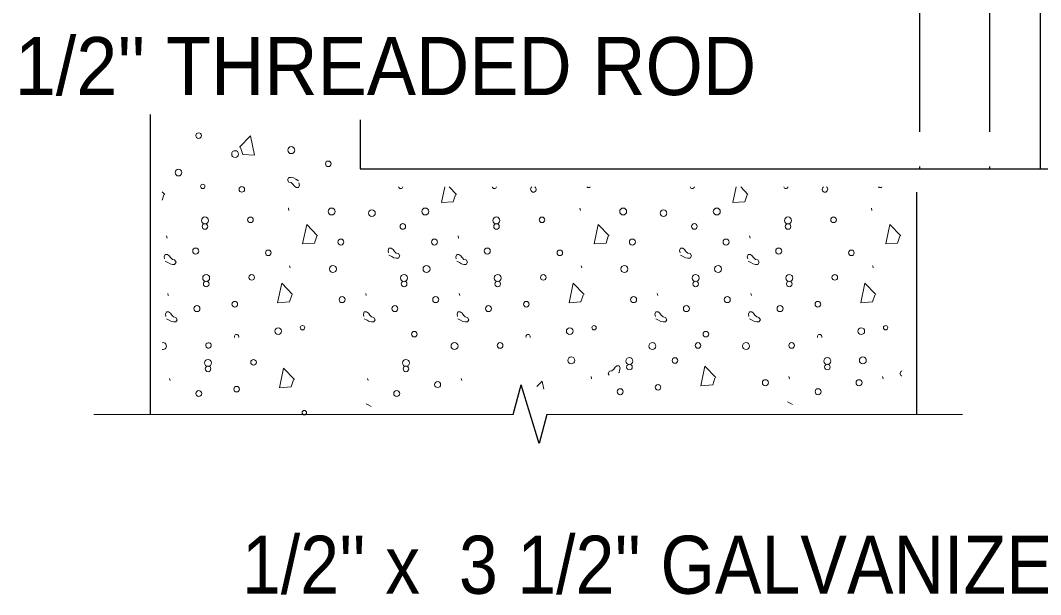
# Model space of a CAD drawing. Extents: x -750 to -381, y 157 to 431.
# Drawn here: x -708.94 to -686.1, y 345.18 to 358.05 of the extents above; entities that cross this region are included whole.
import ezdxf

# ---------------------------------------------------------------- set-up
doc = ezdxf.new("R2010")
doc.units = 0
doc.header["$LTSCALE"] = 0.52
doc.linetypes.add('LONG_DASHED', pattern=[7.5, 6, -1.5])
doc.layers.add('1', color=7, linetype='Continuous', lineweight=13)

msp = doc.modelspace()

# ---------------------------------------------------------------- linework, layer by layer
at = {"layer": '1', "linetype": 'LONG_DASHED', "lineweight": 25}
for p, q in [((-688.8067, 370.3731), (-688.8067, 354.7204)), ((-687.2414, 370.3731), (-687.2414, 354.7204))]:
    msp.add_line(p, q, dxfattribs=at)
at = {"layer": '1', "lineweight": 25}
for p, q in [((-686.0987, 354.7204), (-686.0987, 370.373)), ((-706.0244, 349.2152), (-706.0244, 355.9423)), ((-688.8783, 354.1968), (-688.8783, 349.2152)), ((-697.9047, 349.2152), (-697.7273, 349.8802))]:
    msp.add_line(p, q, dxfattribs=at)
at = {"layer": '1'}
for p, q in [((-699.1771, 354.1476), (-699.3394, 354.3166)), ((-692.6502, 354.1476), (-692.8126, 354.3166)), ((-705.7039, 354.1476), (-705.7636, 354.2096)), ((-705.7636, 354.0197), (-705.7243, 354.1373)), ((-695.5327, 350.1558), (-695.5451, 350.1496)), ((-697.9047, 349.2152), (-707.2909, 349.2152)), ((-697.1505, 349.2152), (-687.8463, 349.2152))]:
    msp.add_line(p, q, dxfattribs=at)
at = {"layer": '1', "lineweight": 25}
for points in [[(-701.3287, 355.8237), (-701.3287, 354.7204), (-684.1109, 354.7204), (-670.0236, 354.7204), (-670.0236, 355.5031), (-681.269, 355.5031)], [(-697.1505, 349.2152), (-697.3224, 348.5707), (-697.7273, 349.8802)]]:
    msp.add_lwpolyline(points, dxfattribs=at)
at = {"layer": '1'}
for points in [[(-704.0312, 355.2085), (-703.787, 355.4627), (-703.6955, 355.0252), (-703.96, 355.0457), (-704.0108, 355.1982)], [(-702.7133, 354.457), (-702.7742, 354.4875), (-702.8252, 354.518), (-702.876, 354.5283), (-702.9269, 354.5283), (-702.9573, 354.4774), (-702.9269, 354.4266), (-702.876, 354.4162), (-702.8354, 354.3757), (-702.8048, 354.3349), (-702.7642, 354.3044), (-702.7133, 354.3044), (-702.6929, 354.3553), (-702.703, 354.4062)], [(-699.4392, 354.3166), (-699.5127, 353.9643), (-699.2483, 353.9847), (-699.1974, 354.1373)], [(-696.2534, 354.3166), (-696.2373, 354.3044), (-696.1864, 354.3044), (-696.1815, 354.3166)], [(-692.9122, 354.3166), (-692.9859, 353.9643), (-692.7214, 353.9847), (-692.6706, 354.1373)], [(-689.7265, 354.3166), (-689.7104, 354.3044), (-689.6595, 354.3044), (-689.6546, 354.3166)], [(-702.9266, 353.7913), (-702.9388, 353.8391), (-702.9402, 353.8404)], [(-696.3997, 353.7913), (-696.4119, 353.8391), (-696.4133, 353.8404)], [(-689.8727, 353.7913), (-689.885, 353.8391), (-689.8865, 353.8404)], [(-702.2828, 353.2222), (-702.5271, 353.4764), (-702.6186, 353.039), (-702.3541, 353.0593), (-702.3032, 353.212)], [(-695.7559, 353.2222), (-696.0002, 353.4764), (-696.0917, 353.039), (-695.8272, 353.0593), (-695.7763, 353.212)], [(-689.2291, 353.2222), (-689.4733, 353.4764), (-689.5648, 353.039), (-689.3003, 353.0593), (-689.2494, 353.212)], [(-705.6667, 353.2195), (-705.6546, 353.1717), (-705.6531, 353.1704)], [(-699.1399, 353.2195), (-699.1277, 353.1717), (-699.1262, 353.1704)], [(-692.613, 353.2195), (-692.6007, 353.1717), (-692.5993, 353.1704)], [(-700.6862, 352.7915), (-700.6252, 352.761), (-700.5744, 352.7305), (-700.5235, 352.7202), (-700.4727, 352.7202), (-700.4422, 352.7711), (-700.4727, 352.822), (-700.5235, 352.8322), (-700.5642, 352.8728), (-700.5947, 352.9136), (-700.6354, 352.9441), (-700.6862, 352.9441), (-700.7067, 352.8932), (-700.6965, 352.8423)], [(-694.1593, 352.7915), (-694.0984, 352.761), (-694.0475, 352.7305), (-693.9967, 352.7202), (-693.9457, 352.7202), (-693.9153, 352.7711), (-693.9457, 352.822), (-693.9967, 352.8322), (-694.0372, 352.8728), (-694.0679, 352.9136), (-694.1085, 352.9441), (-694.1593, 352.9441), (-694.1798, 352.8932), (-694.1697, 352.8423)], [(-705.6977, 352.6517), (-705.6368, 352.6212), (-705.5859, 352.5908), (-705.535, 352.5805), (-705.4842, 352.5805), (-705.4537, 352.6313), (-705.4842, 352.6823), (-705.535, 352.6925), (-705.5757, 352.7331), (-705.6062, 352.7738), (-705.6469, 352.8043), (-705.6977, 352.8043), (-705.7182, 352.7535), (-705.708, 352.7026)], [(-699.1708, 352.6517), (-699.1099, 352.6212), (-699.059, 352.5908), (-699.0082, 352.5805), (-698.9572, 352.5805), (-698.9267, 352.6313), (-698.9572, 352.6823), (-699.0082, 352.6925), (-699.0487, 352.7331), (-699.0794, 352.7738), (-699.12, 352.8043), (-699.1708, 352.8043), (-699.1912, 352.7535), (-699.1812, 352.7026)], [(-692.644, 352.6517), (-692.583, 352.6212), (-692.5321, 352.5908), (-692.4812, 352.5805), (-692.4304, 352.5805), (-692.3999, 352.6313), (-692.4304, 352.6823), (-692.4812, 352.6925), (-692.5218, 352.7331), (-692.5525, 352.7738), (-692.5931, 352.8043), (-692.644, 352.8043), (-692.6643, 352.7535), (-692.6542, 352.7026)], [(-702.8985, 352.5029), (-702.9108, 352.5507), (-702.9122, 352.5519)], [(-696.3716, 352.5029), (-696.3838, 352.5507), (-696.3853, 352.5519)], [(-689.8447, 352.5029), (-689.857, 352.5507), (-689.8584, 352.5519)], [(-702.8438, 351.9058), (-703.088, 352.16), (-703.1794, 351.7225), (-702.915, 351.7429), (-702.8641, 351.8955)], [(-696.3168, 351.9058), (-696.5611, 352.16), (-696.6526, 351.7225), (-696.3881, 351.7429), (-696.3372, 351.8955)], [(-689.7899, 351.9058), (-690.0342, 352.16), (-690.1257, 351.7225), (-689.8612, 351.7429), (-689.8103, 351.8955)], [(-705.6387, 351.9311), (-705.6265, 351.8832), (-705.625, 351.882)], [(-701.208, 351.9311), (-701.1957, 351.8832), (-701.1943, 351.882)], [(-699.1118, 351.9311), (-699.0996, 351.8832), (-699.0982, 351.882)], [(-694.6811, 351.9311), (-694.6689, 351.8832), (-694.6674, 351.882)], [(-692.5849, 351.9311), (-692.5727, 351.8832), (-692.5712, 351.882)], [(-705.6698, 351.3633), (-705.6087, 351.3328), (-705.5578, 351.3023), (-705.507, 351.2921), (-705.4561, 351.2921), (-705.4256, 351.3429), (-705.4561, 351.3938), (-705.507, 351.4041), (-705.5476, 351.4447), (-705.5783, 351.4854), (-705.6188, 351.5159), (-705.6698, 351.5159), (-705.6901, 351.4651), (-705.68, 351.4142)], [(-701.124, 351.3017), (-701.0762, 351.2921), (-701.0254, 351.2921), (-700.9949, 351.3429), (-701.0254, 351.3938), (-701.0762, 351.4041), (-701.1168, 351.4447), (-701.1475, 351.4854), (-701.1881, 351.5159), (-701.239, 351.5159), (-701.2593, 351.4651), (-701.2492, 351.4142)], [(-699.1428, 351.3633), (-699.0818, 351.3328), (-699.031, 351.3023), (-698.9801, 351.2921), (-698.9293, 351.2921), (-698.8987, 351.3429), (-698.9293, 351.3938), (-698.9801, 351.4041), (-699.0207, 351.4447), (-699.0513, 351.4854), (-699.0919, 351.5159), (-699.1428, 351.5159), (-699.1632, 351.4651), (-699.1531, 351.4142)], [(-694.7121, 351.3633), (-694.6511, 351.3328), (-694.6002, 351.3023), (-694.5493, 351.2921), (-694.4985, 351.2921), (-694.468, 351.3429), (-694.4985, 351.3938), (-694.5493, 351.4041), (-694.59, 351.4447), (-694.6207, 351.4854), (-694.6612, 351.5159), (-694.7121, 351.5159), (-694.7325, 351.4651), (-694.7223, 351.4142)], [(-692.6159, 351.3633), (-692.5549, 351.3328), (-692.5041, 351.3023), (-692.4532, 351.2921), (-692.4023, 351.2921), (-692.3718, 351.3429), (-692.4023, 351.3938), (-692.4532, 351.4041), (-692.4938, 351.4447), (-692.5244, 351.4854), (-692.5651, 351.5159), (-692.6159, 351.5159), (-692.6363, 351.4651), (-692.6262, 351.4142)], [(-701.239, 351.3633), (-701.178, 351.3328), (-701.1299, 351.304)], [(-702.8023, 350.0023), (-703.0466, 350.2566), (-703.138, 349.8191), (-702.8736, 349.8395), (-702.8227, 349.9921)], [(-695.7555, 350.0998), (-695.7768, 350.1354), (-695.7463, 350.1862), (-695.6954, 350.1965), (-695.6548, 350.2372), (-695.6242, 350.2779), (-695.5836, 350.3084), (-695.5327, 350.3084), (-695.5123, 350.2575), (-695.5224, 350.2067)], [(-695.5217, 350.2047), (-695.5338, 350.1569), (-695.5353, 350.1556)], [(-693.3678, 350.0437), (-693.6121, 350.2979), (-693.7035, 349.8604), (-693.4391, 349.8808), (-693.3882, 350.0334)], [(-689.207, 350.0845), (-689.2194, 350.0845), (-689.2499, 350.1354), (-689.2194, 350.1862), (-689.207, 350.1888)], [(-705.5973, 350.0277), (-705.5851, 349.9798), (-705.5836, 349.9786)], [(-701.1666, 350.0277), (-701.1543, 349.9798), (-701.1529, 349.9786)], [(-699.0704, 350.0277), (-699.0582, 349.9798), (-699.0567, 349.9786)], [(-697.3782, 349.8449), (-697.2601, 349.9677), (-697.2217, 349.7841)], [(-696.1628, 350.069), (-696.1506, 350.0212), (-696.1491, 350.0199)], [(-691.7321, 350.069), (-691.7198, 350.0212), (-691.7184, 350.0199)], [(-689.6359, 350.069), (-689.6237, 350.0212), (-689.6223, 350.0199)], [(-701.1976, 349.4599), (-701.1366, 349.4294), (-701.0885, 349.4006)], [(-691.7631, 349.5012), (-691.7021, 349.4708), (-691.654, 349.4419)]]:
    msp.add_lwpolyline(points, dxfattribs=at)
for centre, radius in [((-704.9474, 355.4666), 0.0628), ((-702.8745, 355.141), 0.078), ((-704.1325, 355.0536), 0.0753), ((-705.3994, 354.6383), 0.0753), ((-702.0453, 354.8348), 0.0628), ((-704.8543, 354.3289), 0.0489), ((-703.98, 354.2624), 0.0628), ((-701.9698, 353.7664), 0.078), ((-701.0673, 353.7303), 0.0753), ((-699.8736, 353.7664), 0.078), ((-695.4429, 353.7664), 0.078), ((-694.5404, 353.7303), 0.0753), ((-693.3467, 353.7664), 0.078), ((-704.807, 353.5653), 0.078), ((-703.7871, 353.579), 0.0628), ((-698.2801, 353.5653), 0.078), ((-697.2602, 353.579), 0.0628), ((-691.7532, 353.5653), 0.078), ((-690.7334, 353.579), 0.0628), ((-704.8062, 353.4318), 0.0628), ((-700.3755, 353.4318), 0.0628), ((-698.2793, 353.4318), 0.0628), ((-693.8486, 353.4318), 0.0628), ((-691.7524, 353.4318), 0.0628), ((-701.7634, 353.0809), 0.0673), ((-699.6672, 353.0809), 0.0673), ((-695.2365, 353.0809), 0.0673), ((-693.1403, 353.0809), 0.0673), ((-705.0134, 352.8799), 0.0673), ((-703.3878, 352.8409), 0.0628), ((-698.4865, 352.8799), 0.0673), ((-696.8609, 352.8409), 0.0628), ((-691.9597, 352.8799), 0.0673), ((-690.334, 352.8409), 0.0628), ((-701.9417, 352.4779), 0.078), ((-699.8456, 352.4779), 0.078), ((-695.4148, 352.4779), 0.078), ((-693.3187, 352.4779), 0.078), ((-704.779, 352.2769), 0.078), ((-704.7782, 352.1434), 0.0628), ((-703.7591, 352.2906), 0.0628), ((-700.3482, 352.2769), 0.078), ((-700.3474, 352.1434), 0.0628), ((-698.2521, 352.2769), 0.078), ((-698.2513, 352.1434), 0.0628), ((-697.2322, 352.2906), 0.0628), ((-693.8214, 352.2769), 0.078), ((-693.8205, 352.1434), 0.0628), ((-691.7252, 352.2769), 0.078), ((-691.7244, 352.1434), 0.0628), ((-690.7053, 352.2906), 0.0628), ((-704.138, 351.6893), 0.0628), ((-701.7353, 351.7925), 0.0673), ((-699.6391, 351.7925), 0.0673), ((-697.6111, 351.6893), 0.0628), ((-695.2084, 351.7925), 0.0673), ((-693.1123, 351.7925), 0.0673), ((-691.0842, 351.6893), 0.0628), ((-704.9854, 351.5914), 0.0673), ((-700.5547, 351.5914), 0.0673), ((-698.4585, 351.5914), 0.0673), ((-694.0278, 351.5914), 0.0673), ((-691.9316, 351.5914), 0.0673), ((-703.1659, 351.084), 0.0753), ((-702.6226, 351.1631), 0.0489), ((-700.1183, 351.018), 0.0628), ((-696.639, 351.084), 0.0753), ((-696.0957, 351.1631), 0.0489), ((-693.5915, 351.018), 0.0628), ((-690.1121, 351.084), 0.0753), ((-689.5688, 351.1631), 0.0489), ((-699.2186, 350.7516), 0.078), ((-698.1988, 350.7653), 0.0628), ((-694.7879, 350.7516), 0.078), ((-693.768, 350.7653), 0.0628), ((-692.6917, 350.7516), 0.078), ((-691.6719, 350.7653), 0.0628), ((-704.7376, 350.3735), 0.078), ((-703.7177, 350.3872), 0.0628), ((-700.3068, 350.3735), 0.078), ((-696.6045, 350.4307), 0.078), ((-695.3031, 350.4148), 0.078), ((-694.2832, 350.4285), 0.0628), ((-690.8723, 350.4148), 0.078), ((-690.0776, 350.4307), 0.078), ((-704.7367, 350.2399), 0.0628), ((-700.306, 350.2399), 0.0628), ((-695.3022, 350.2813), 0.0628), ((-690.8715, 350.2813), 0.0628), ((-699.5977, 349.8891), 0.0673), ((-692.2594, 349.9304), 0.0673), ((-690.1632, 349.9304), 0.0673), ((-704.944, 349.688), 0.0673), ((-704.0966, 349.7858), 0.0628), ((-700.5133, 349.688), 0.0673), ((-695.5095, 349.7293), 0.0673), ((-694.6621, 349.8272), 0.0628), ((-691.0788, 349.7293), 0.0673), ((-702.5812, 349.2597), 0.0489)]:
    msp.add_circle(centre, radius, dxfattribs=at)
for centre, radius, start, end in [((-700.4236, 354.3289), 0.0489, 194.58676, 345.41323), ((-698.3274, 354.3289), 0.0489, 194.58676, 345.41323), ((-697.4531, 354.2624), 0.0628, 120.36213, 59.63787), ((-693.8967, 354.3289), 0.0489, 194.58676, 345.41323), ((-691.8005, 354.3289), 0.0489, 194.58676, 345.41323), ((-690.9262, 354.2624), 0.0628, 120.36213, 59.63787), ((-705.7455, 350.7516), 0.078, 256.64251, 103.35748), ((-704.7257, 350.7653), 0.0628, 287.01481, 274.48654), ((-704.0981, 350.9621), 0.0489, 337.44276, 202.55724), ((-697.5712, 350.9621), 0.0489, 337.44276, 202.55724), ((-691.0443, 350.9621), 0.0489, 337.44276, 202.55724)]:
    msp.add_arc(centre, radius, start, end, dxfattribs=at)

# ---------------------------------------------------------------- texts
for s, width, p in [("1/2'' THREADED ROD", 0.95, (-709.0635, 356.3745)), ("1/2'' x  3 1/2'' GALVANIZED", 0.9, (-703.9782, 345.2018))]:
    msp.add_text(s, height=1.3, dxfattribs=dict(at, width=width)).set_placement(p)

doc.saveas('drawing.dxf')
